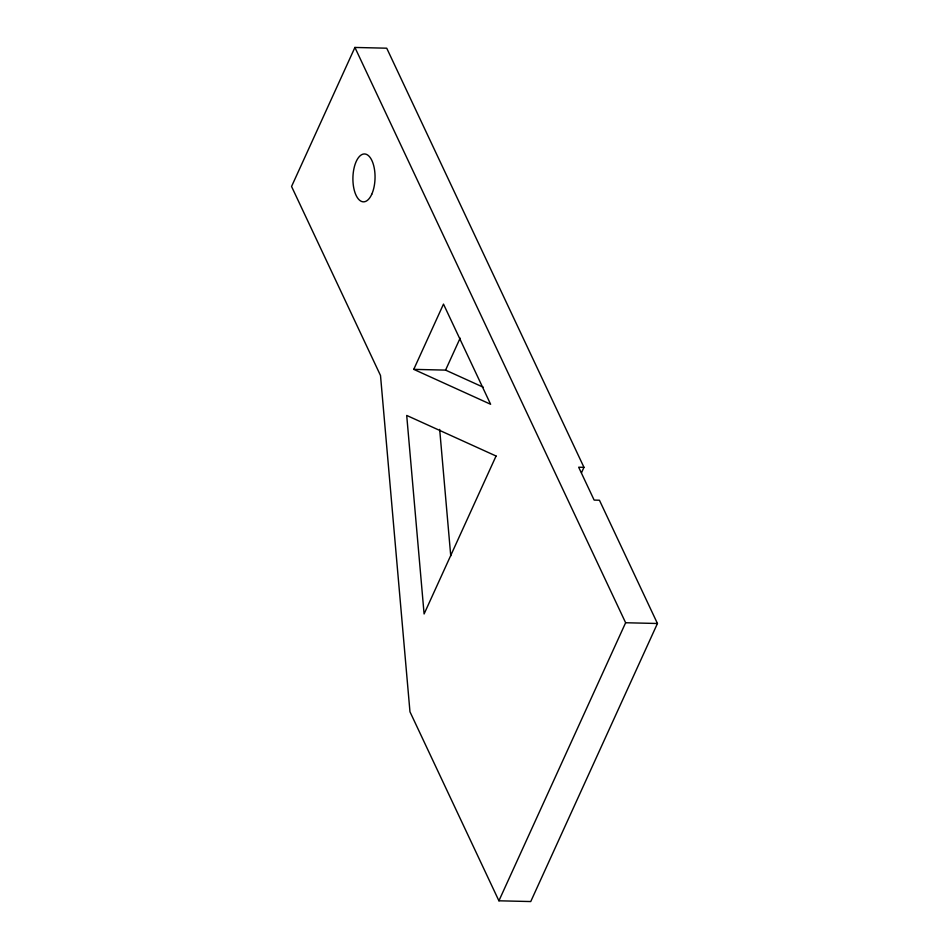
<?xml version="1.0" encoding="UTF-8"?>
<svg xmlns="http://www.w3.org/2000/svg" width="949" height="949" viewBox="0 0 949 949"><rect width="100%" height="100%" fill="white"/><g stroke="black" fill="none" stroke-linecap="round" stroke-linejoin="round"><path stroke-width="1.42" d="M583.967 467.335L386.729 48.197L354.914 47.45L291.557 186.478L380.502 375.507L409.968 711.786L498.913 900.803L530.74 901.55L657.443 623.493L599.436 500.218L594.133 500.087L578.665 467.216L583.967 467.335L581.512 472.709M413.752 369.363L443.491 304.107L490.621 404.274L413.752 369.363L445.567 370.11L483.338 387.251M445.567 370.11L460.135 338.141M498.913 900.803L625.628 622.746L354.914 47.45M625.628 622.746L657.443 623.493M439.672 429.411L450.751 555.877M496.066 456.018L424.096 613.967L406.706 415.437L496.066 456.018M371.723 194.331A23.927 11.056 -88.7 0 0 366.978 154.628A23.927 11.056 -88.7 0 0 353.253 184.735A23.927 11.056 -88.7 0 0 371.723 194.331"/></g></svg>
